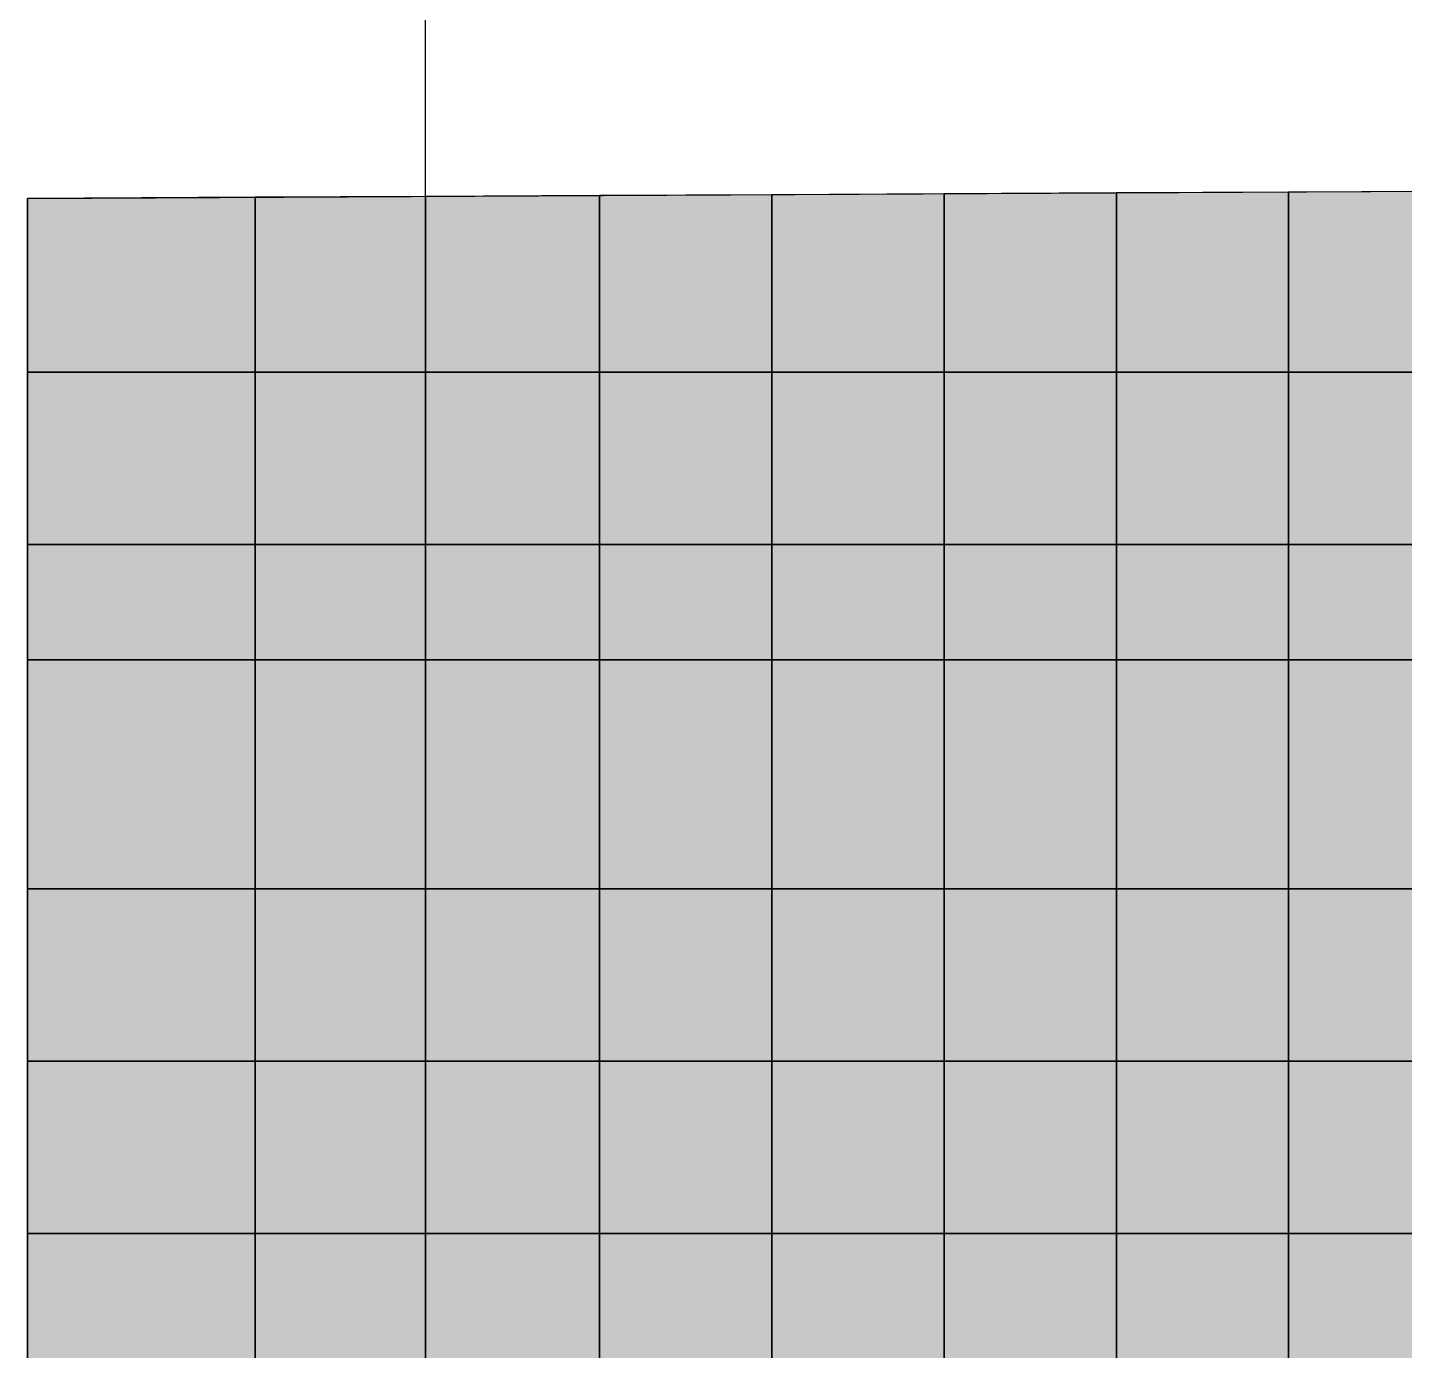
# Model space of a CAD drawing. Header units: inches. Extents: x -100 to 147, y -140 to 41.
# Drawn here: x 0.99 to 8.98, y -2.68 to 5 of the extents above; entities that cross this region are included whole.
import ezdxf

# ---------------------------------------------------------------- set-up
doc = ezdxf.new("R2010")
doc.units = ezdxf.units.IN
doc.header["$MEASUREMENT"] = 0
for name, color, linetype in [('Contour 1-01', 7, 'Continuous'), ('Contour 1-02', 7, 'Continuous'), ('Contour 1-03', 7, 'Continuous'), ('Contour 1-04', 7, 'Continuous'), ('Contour 1-05', 7, 'Continuous'), ('Contour 1-06', 7, 'Continuous'), ('Contour 1-09', 7, 'Continuous'), ('Contour 1-10', 7, 'Continuous'), ('Mesh-joint-vd-s2', 7, 'Continuous'), ('Mesh-MPC', 7, 'Continuous'), ('Mesh-クレーン脚', 7, 'Continuous'), ('Mesh-クレーン脚ばね', 7, 'Continuous'), ('Mesh-セル中詰(気中)', 7, 'Continuous'), ('Mesh-セル中詰(水中)', 7, 'Continuous'), ('Mesh-杭ばね_海側クレーン基礎杭', 7, 'Continuous'), ('Mesh-梁①(両端)', 7, 'Continuous'), ('Mesh-梁③(円周)', 7, 'Continuous'), ('Mesh-海側クレーン基礎上部工', 7, 'Continuous'), ('Mesh-海側クレーン基礎杭(水位上)', 7, 'Continuous'), ('Mesh-海側クレーン基礎杭(水位下)', 7, 'Continuous'), ('Undeformed Mesh-セル中詰(気中)', 7, 'Continuous'), ('Undeformed Mesh-セル中詰(水中)', 7, 'Continuous')]:
    doc.layers.add(name, color=color, linetype=linetype)

msp = doc.modelspace()

# ---------------------------------------------------------------- linework, layer by layer
at = {"color": 7, "true_color": 0xffffff, "transparency": 33554687}
for p, q in [((3.3, 4.02), (3.3, 19.87)), ((0.99, 4.00845), (12.25, 4.065055)), ((0.99, 3), (0.99, 4.00845)), ((3.3, 3), (3.3, 4.020004)), ((3.3, 4.020004), (3.3, 4.02)), ((3.3, 4.020004), (3.3, 4.02)), ((3.3, 4.020004), (3.3, 4.020004)), ((0.99, 3), (12.25, 3)), ((0.99, 2), (0.99, 3)), ((0.99, 3), (0.99, 3)), ((3.3, 2), (3.3, 3)), ((3.3, 3), (3.3, 3)), ((0.99, 2), (12.25, 2)), ((0.99, 1.33), (0.99, 2)), ((0.99, 2), (0.99, 2)), ((3.3, 2), (3.3, 1.33)), ((3.3, 2), (3.3, 2)), ((0.99, 1.33), (12.25, 1.33)), ((0.99, 0), (0.99, 1.33)), ((0.99, 1.33), (0.99, 1.33)), ((3.3, 1.33), (3.3, 0)), ((3.3, 1.33), (3.3, 1.33)), ((0.99, 0), (12.25, 0)), ((0.99, -1), (0.99, 0)), ((0.99, 0), (0.99, 0)), ((3.3, 0), (3.3, -1)), ((3.3, 0), (3.3, 0)), ((0.99, -1), (12.25, -1)), ((0.99, -2), (0.99, -1)), ((0.99, -1), (0.99, -1)), ((3.3, -1), (3.3, -2)), ((3.3, -1), (3.3, -1)), ((0.99, -2), (12.25, -2)), ((0.99, -3), (0.99, -2)), ((0.99, -2), (0.99, -2)), ((3.3, -2), (3.3, -3)), ((3.3, -2), (3.3, -2))]:
    msp.add_line(p, q, dxfattribs=at)
for points in [[(2.311025, 4.015055), (0.99, 4.00845), (0.99, 3)], [(2.311025, 4.015055), (0.99, 3), (2.311025, 3)], [(3.3, 4.020004), (2.311025, 4.015055), (2.311025, 3)], [(3.3, 4.020004), (2.311025, 3), (3.3, 3)], [(4.311025, 4.025055), (3.3, 4.020004), (3.3, 3)], [(4.311025, 4.025055), (3.3, 3), (4.311025, 3)], [(5.311025, 4.030055), (4.311025, 4.025055), (4.311025, 3)], [(5.311025, 4.030055), (4.311025, 3), (5.311025, 3)], [(6.311025, 4.035055), (5.311025, 4.030055), (5.311025, 3)], [(6.311025, 4.035055), (5.311025, 3), (6.311025, 3)], [(7.311025, 4.040055), (6.311025, 4.035055), (6.311025, 3)], [(7.311025, 4.040055), (6.311025, 3), (7.311025, 3)], [(8.311025, 4.045055), (7.311025, 4.040055), (7.311025, 3)], [(8.311025, 4.045055), (7.311025, 3), (8.311025, 3)], [(9.311025, 4.050055), (8.311025, 4.045055), (8.311025, 3)], [(9.311025, 4.050055), (8.311025, 3), (9.311025, 3)], [(0.99, 2), (2.311025, 2), (2.311025, 3)], [(0.99, 2), (2.311025, 3), (0.99, 3)], [(3.3, 2), (3.3, 3), (2.311025, 3)], [(3.3, 2), (2.311025, 3), (2.311025, 2)], [(3.3, 2), (4.311025, 2), (4.311025, 3)], [(3.3, 2), (4.311025, 3), (3.3, 3)], [(4.311025, 2), (5.311025, 2), (5.311025, 3)], [(4.311025, 2), (5.311025, 3), (4.311025, 3)], [(5.311025, 2), (6.311025, 2), (6.311025, 3)], [(5.311025, 2), (6.311025, 3), (5.311025, 3)], [(6.311025, 2), (7.311025, 2), (7.311025, 3)], [(6.311025, 2), (7.311025, 3), (6.311025, 3)], [(7.311025, 2), (8.311025, 2), (8.311025, 3)], [(7.311025, 2), (8.311025, 3), (7.311025, 3)], [(8.311025, 2), (9.311025, 2), (9.311025, 3)], [(8.311025, 2), (9.311025, 3), (8.311025, 3)], [(0.99, 1.33), (2.311025, 1.33), (2.311025, 2)], [(0.99, 1.33), (2.311025, 2), (0.99, 2)], [(3.3, 1.33), (3.3, 2), (2.311025, 2)], [(3.3, 1.33), (2.311025, 2), (2.311025, 1.33)], [(3.3, 2), (3.3, 1.33), (4.311025, 1.33)], [(3.3, 2), (4.311025, 1.33), (4.311025, 2)], [(4.311025, 1.33), (5.311025, 1.33), (5.311025, 2)], [(4.311025, 1.33), (5.311025, 2), (4.311025, 2)], [(5.311025, 1.33), (6.311025, 1.33), (6.311025, 2)], [(5.311025, 1.33), (6.311025, 2), (5.311025, 2)], [(6.311025, 1.33), (7.311025, 1.33), (7.311025, 2)], [(6.311025, 1.33), (7.311025, 2), (6.311025, 2)], [(7.311025, 1.33), (8.311025, 1.33), (8.311025, 2)], [(7.311025, 1.33), (8.311025, 2), (7.311025, 2)], [(8.311025, 1.33), (9.311025, 1.33), (9.311025, 2)], [(8.311025, 1.33), (9.311025, 2), (8.311025, 2)], [(2.311025, 1.33), (0.99, 1.33), (0.99, 0)], [(2.311025, 1.33), (0.99, 0), (2.311025, 0)], [(3.3, 0), (3.3, 1.33), (2.311025, 1.33)], [(3.3, 0), (2.311025, 1.33), (2.311025, 0)], [(3.3, 1.33), (3.3, 0), (4.311025, 0)], [(3.3, 1.33), (4.311025, 0), (4.311025, 1.33)], [(5.311025, 1.33), (4.311025, 1.33), (4.311025, 0)], [(5.311025, 1.33), (4.311025, 0), (5.311025, 0)], [(6.311025, 1.33), (5.311025, 1.33), (5.311025, 0)], [(6.311025, 1.33), (5.311025, 0), (6.311025, 0)], [(7.311025, 1.33), (6.311025, 1.33), (6.311025, 0)], [(7.311025, 1.33), (6.311025, 0), (7.311025, 0)], [(8.311025, 1.33), (7.311025, 1.33), (7.311025, 0)], [(8.311025, 1.33), (7.311025, 0), (8.311025, 0)], [(9.311025, 1.33), (8.311025, 1.33), (8.311025, 0)], [(9.311025, 1.33), (8.311025, 0), (9.311025, 0)], [(0.99, 0), (0.99, -1), (2.311025, -1)], [(0.99, 0), (2.311025, -1), (2.311025, 0)], [(3.3, -1), (3.3, 0), (2.311025, 0)], [(3.3, -1), (2.311025, 0), (2.311025, -1)], [(3.3, 0), (3.3, -1), (4.311025, -1)], [(3.3, 0), (4.311025, -1), (4.311025, 0)], [(4.311025, 0), (4.311025, -1), (5.311025, -1)], [(4.311025, 0), (5.311025, -1), (5.311025, 0)], [(5.311025, 0), (5.311025, -1), (6.311025, -1)], [(5.311025, 0), (6.311025, -1), (6.311025, 0)], [(6.311025, 0), (6.311025, -1), (7.311025, -1)], [(6.311025, 0), (7.311025, -1), (7.311025, 0)], [(7.311025, 0), (7.311025, -1), (8.311025, -1)], [(7.311025, 0), (8.311025, -1), (8.311025, 0)], [(8.311025, 0), (8.311025, -1), (9.311025, -1)], [(8.311025, 0), (9.311025, -1), (9.311025, 0)], [(2.311025, -1), (0.99, -1), (0.99, -2)], [(2.311025, -1), (0.99, -2), (2.311025, -2)], [(3.3, -2), (3.3, -1), (2.311025, -1)], [(3.3, -2), (2.311025, -1), (2.311025, -2)], [(3.3, -1), (3.3, -2), (4.311025, -2)], [(3.3, -1), (4.311025, -2), (4.311025, -1)], [(4.311025, -1), (4.311025, -2), (5.311025, -2)], [(4.311025, -1), (5.311025, -2), (5.311025, -1)], [(5.311025, -1), (5.311025, -2), (6.311025, -2)], [(5.311025, -1), (6.311025, -2), (6.311025, -1)], [(6.311025, -1), (6.311025, -2), (7.311025, -2)], [(6.311025, -1), (7.311025, -2), (7.311025, -1)], [(8.311025, -1), (7.311025, -1), (7.311025, -2)], [(8.311025, -1), (7.311025, -2), (8.311025, -2)], [(8.311025, -1), (8.311025, -2), (9.311025, -2)], [(8.311025, -1), (9.311025, -2), (9.311025, -1)], [(2.311025, -2), (0.99, -2), (0.99, -3)], [(2.311025, -2), (0.99, -3), (2.311025, -3)], [(3.3, -3), (3.3, -2), (2.311025, -2)], [(3.3, -3), (2.311025, -2), (2.311025, -3)], [(3.3, -2), (3.3, -3), (4.311025, -3)], [(3.3, -2), (4.311025, -3), (4.311025, -2)], [(5.311025, -2), (4.311025, -2), (4.311025, -3)], [(5.311025, -2), (4.311025, -3), (5.311025, -3)], [(5.311025, -2), (5.311025, -3), (6.311025, -3)], [(5.311025, -2), (6.311025, -3), (6.311025, -2)], [(6.311025, -2), (6.311025, -3), (7.311025, -3)], [(6.311025, -2), (7.311025, -3), (7.311025, -2)], [(8.311025, -2), (7.311025, -2), (7.311025, -3)], [(8.311025, -2), (7.311025, -3), (8.311025, -3)], [(9.311025, -2), (8.311025, -2), (8.311025, -3)], [(9.311025, -2), (8.311025, -3), (9.311025, -3)]]:
    msp.add_solid(points, dxfattribs=at)
at = {"layer": 'Contour 1-01', "color": 5, "true_color": 0x0000ff}
for points in [[(5.311025, 1.33), (4.311025, 1.33), (4.311025, 0)], [(5.311025, 1.33), (4.311025, 0), (5.311025, 0)], [(6.311025, 1.33), (5.311025, 1.33), (5.311025, 0)], [(6.311025, 1.33), (5.311025, 0), (6.311025, 0)], [(7.311025, 1.33), (6.311025, 1.33), (6.311025, 0)], [(7.311025, 1.33), (6.311025, 0), (7.311025, 0)], [(8.311025, 1.33), (7.311025, 1.33), (7.311025, 0)], [(8.311025, 1.33), (7.311025, 0), (8.311025, 0)], [(9.311025, 1.33), (8.311025, 1.33), (8.311025, 0)], [(9.311025, 1.33), (8.311025, 0), (9.311025, 0)], [(3.3, 0), (3.3, -1), (4.311025, -1)], [(3.3, 0), (4.311025, -1), (4.311025, 0)], [(4.311025, 0), (4.311025, -1), (5.311025, -1)], [(4.311025, 0), (5.311025, -1), (5.311025, 0)], [(5.311025, 0), (5.311025, -1), (6.311025, -1)], [(5.311025, 0), (6.311025, -1), (6.311025, 0)], [(6.311025, 0), (6.311025, -1), (7.311025, -1)], [(6.311025, 0), (7.311025, -1), (7.311025, 0)], [(7.311025, 0), (7.311025, -1), (8.311025, -1)], [(7.311025, 0), (8.311025, -1), (8.311025, 0)], [(8.311025, 0), (8.311025, -1), (9.311025, -1)], [(8.311025, 0), (9.311025, -1), (9.311025, 0)], [(2.311025, -1), (0.99, -1), (0.99, -2)], [(2.311025, -1), (0.99, -2), (2.311025, -2)], [(3.3, -2), (3.3, -1), (2.311025, -1)], [(3.3, -2), (2.311025, -1), (2.311025, -2)], [(3.3, -1), (3.3, -2), (4.311025, -2)], [(3.3, -1), (4.311025, -2), (4.311025, -1)], [(4.311025, -1), (4.311025, -2), (5.311025, -2)], [(4.311025, -1), (5.311025, -2), (5.311025, -1)], [(5.311025, -1), (5.311025, -2), (6.311025, -2)], [(5.311025, -1), (6.311025, -2), (6.311025, -1)], [(6.311025, -1), (6.311025, -2), (7.311025, -2)], [(6.311025, -1), (7.311025, -2), (7.311025, -1)], [(8.311025, -1), (7.311025, -1), (7.311025, -2)], [(8.311025, -1), (7.311025, -2), (8.311025, -2)], [(8.311025, -1), (8.311025, -2), (9.311025, -2)], [(8.311025, -1), (9.311025, -2), (9.311025, -1)], [(2.311025, -2), (0.99, -2), (0.99, -3)], [(2.311025, -2), (0.99, -3), (2.311025, -3)], [(3.3, -3), (3.3, -2), (2.311025, -2)], [(3.3, -3), (2.311025, -2), (2.311025, -3)], [(3.3, -2), (3.3, -3), (4.311025, -3)], [(3.3, -2), (4.311025, -3), (4.311025, -2)], [(5.311025, -2), (4.311025, -2), (4.311025, -3)], [(5.311025, -2), (4.311025, -3), (5.311025, -3)], [(5.311025, -2), (5.311025, -3), (6.311025, -3)], [(5.311025, -2), (6.311025, -3), (6.311025, -2)], [(6.311025, -2), (6.311025, -3), (7.311025, -3)], [(6.311025, -2), (7.311025, -3), (7.311025, -2)], [(8.311025, -2), (7.311025, -2), (7.311025, -3)], [(8.311025, -2), (7.311025, -3), (8.311025, -3)], [(9.311025, -2), (8.311025, -2), (8.311025, -3)], [(9.311025, -2), (8.311025, -3), (9.311025, -3)]]:
    msp.add_solid(points, dxfattribs=at)
at = {"layer": 'Contour 1-02', "color": 150, "true_color": 0x0071ff}
for points in [[(2.311025, 1.33), (0.99, 1.33), (0.99, 0)], [(2.311025, 1.33), (0.99, 0), (2.311025, 0)], [(3.3, 0), (3.3, 1.33), (2.311025, 1.33)], [(3.3, 0), (2.311025, 1.33), (2.311025, 0)], [(3.3, 1.33), (3.3, 0), (4.311025, 0)], [(3.3, 1.33), (4.311025, 0), (4.311025, 1.33)], [(0.99, 0), (0.99, -1), (2.311025, -1)], [(0.99, 0), (2.311025, -1), (2.311025, 0)], [(3.3, -1), (3.3, 0), (2.311025, 0)], [(3.3, -1), (2.311025, 0), (2.311025, -1)]]:
    msp.add_solid(points, dxfattribs=at)
at = {"layer": 'Contour 1-03', "color": 4, "true_color": 0x00e2ff}
for points in [[(0.99, 1.33), (2.311025, 1.33), (2.311025, 2)], [(0.99, 1.33), (2.311025, 2), (0.99, 2)], [(3.3, 1.33), (3.3, 2), (2.311025, 2)], [(3.3, 1.33), (2.311025, 2), (2.311025, 1.33)], [(8.311025, 1.33), (9.311025, 1.33), (9.311025, 2)], [(8.311025, 1.33), (9.311025, 2), (8.311025, 2)]]:
    msp.add_solid(points, dxfattribs=at)
at = {"layer": 'Contour 1-04', "color": 120, "true_color": 0x00ffaa}
for points in [[(3.3, 2), (3.3, 3), (2.311025, 3)], [(3.3, 2), (2.311025, 3), (2.311025, 2)], [(3.3, 2), (3.3, 1.33), (4.311025, 1.33)], [(3.3, 2), (4.311025, 1.33), (4.311025, 2)], [(4.311025, 1.33), (5.311025, 1.33), (5.311025, 2)], [(4.311025, 1.33), (5.311025, 2), (4.311025, 2)], [(6.311025, 1.33), (7.311025, 1.33), (7.311025, 2)], [(6.311025, 1.33), (7.311025, 2), (6.311025, 2)], [(7.311025, 1.33), (8.311025, 1.33), (8.311025, 2)], [(7.311025, 1.33), (8.311025, 2), (7.311025, 2)]]:
    msp.add_solid(points, dxfattribs=at)
at = {"layer": 'Contour 1-05', "color": 100, "true_color": 0x00ff38}
for points in [[(5.311025, 1.33), (6.311025, 1.33), (6.311025, 2)], [(5.311025, 1.33), (6.311025, 2), (5.311025, 2)]]:
    msp.add_solid(points, dxfattribs=at)
at = {"layer": 'Contour 1-06', "color": 80, "true_color": 0x38ff00}
for points in [[(3.3, 4.020004), (2.311025, 4.015055), (2.311025, 3)], [(3.3, 4.020004), (2.311025, 3), (3.3, 3)]]:
    msp.add_solid(points, dxfattribs=at)
at = {"layer": 'Contour 1-09', "color": 30, "true_color": 0xff7100}
for points in [[(8.311025, 2), (9.311025, 2), (9.311025, 3)], [(8.311025, 2), (9.311025, 3), (8.311025, 3)]]:
    msp.add_solid(points, dxfattribs=at)
at = {"layer": 'Contour 1-10', "color": 1, "true_color": 0xff0000}
for points in [[(2.311025, 4.015055), (0.99, 4.00845), (0.99, 3)], [(2.311025, 4.015055), (0.99, 3), (2.311025, 3)], [(4.311025, 4.025055), (3.3, 4.020004), (3.3, 3)], [(4.311025, 4.025055), (3.3, 3), (4.311025, 3)], [(5.311025, 4.030055), (4.311025, 4.025055), (4.311025, 3)], [(5.311025, 4.030055), (4.311025, 3), (5.311025, 3)], [(6.311025, 4.035055), (5.311025, 4.030055), (5.311025, 3)], [(6.311025, 4.035055), (5.311025, 3), (6.311025, 3)], [(7.311025, 4.040055), (6.311025, 4.035055), (6.311025, 3)], [(7.311025, 4.040055), (6.311025, 3), (7.311025, 3)], [(8.311025, 4.045055), (7.311025, 4.040055), (7.311025, 3)], [(8.311025, 4.045055), (7.311025, 3), (8.311025, 3)], [(9.311025, 4.050055), (8.311025, 4.045055), (8.311025, 3)], [(9.311025, 4.050055), (8.311025, 3), (9.311025, 3)], [(0.99, 2), (2.311025, 2), (2.311025, 3)], [(0.99, 2), (2.311025, 3), (0.99, 3)], [(3.3, 2), (4.311025, 2), (4.311025, 3)], [(3.3, 2), (4.311025, 3), (3.3, 3)], [(4.311025, 2), (5.311025, 2), (5.311025, 3)], [(4.311025, 2), (5.311025, 3), (4.311025, 3)], [(5.311025, 2), (6.311025, 2), (6.311025, 3)], [(5.311025, 2), (6.311025, 3), (5.311025, 3)], [(6.311025, 2), (7.311025, 2), (7.311025, 3)], [(6.311025, 2), (7.311025, 3), (6.311025, 3)], [(7.311025, 2), (8.311025, 2), (8.311025, 3)], [(7.311025, 2), (8.311025, 3), (7.311025, 3)]]:
    msp.add_solid(points, dxfattribs=at)
at = {"layer": 'Mesh-joint-vd-s2', "color": 18, "true_color": 0x000000, "transparency": 33554559}
for p, q in [((0.99, 3), (0.99, 3)), ((0.99, 2), (0.99, 2)), ((0.99, 1.33), (0.99, 1.33)), ((0.99, 0), (0.99, 0)), ((0.99, -1), (0.99, -1)), ((0.99, -2), (0.99, -2))]:
    msp.add_line(p, q, dxfattribs=at)
at = {"layer": 'Mesh-MPC', "color": 18, "true_color": 0x000000, "transparency": 33554559}
msp.add_line((3.3, 4.020004), (3.3, 4.02), dxfattribs=at)
at = {"layer": 'Mesh-クレーン脚', "color": 18, "true_color": 0x000000, "transparency": 33554559}
msp.add_line((3.3, 4.02), (3.3, 19.87), dxfattribs=at)
at = {"layer": 'Mesh-クレーン脚ばね', "color": 18, "true_color": 0x000000, "transparency": 33554559}
msp.add_line((3.3, 4.020004), (3.3, 4.02), dxfattribs=at)
at = {"layer": 'Mesh-セル中詰(気中)', "color": 18, "true_color": 0x000000, "transparency": 33554559}
for p, q in [((2.311025, 4.015055), (0.99, 4.00845)), ((0.99, 4.00845), (0.99, 3)), ((3.3, 4.020004), (2.311025, 4.015055)), ((2.311025, 3), (2.311025, 4.015055)), ((2.311025, 4.015055), (2.311025, 3)), ((4.311025, 4.025055), (3.3, 4.020004)), ((3.3, 3), (3.3, 4.020004)), ((3.3, 4.020004), (3.3, 3)), ((5.311025, 4.030055), (4.311025, 4.025055)), ((4.311025, 3), (4.311025, 4.025055)), ((4.311025, 4.025055), (4.311025, 3)), ((6.311025, 4.035055), (5.311025, 4.030055)), ((5.311025, 3), (5.311025, 4.030055)), ((5.311025, 4.030055), (5.311025, 3)), ((7.311025, 4.040055), (6.311025, 4.035055)), ((6.311025, 3), (6.311025, 4.035055)), ((6.311025, 4.035055), (6.311025, 3)), ((8.311025, 4.045055), (7.311025, 4.040055)), ((7.311025, 3), (7.311025, 4.040055)), ((7.311025, 4.040055), (7.311025, 3)), ((9.311025, 4.050055), (8.311025, 4.045055)), ((8.311025, 3), (8.311025, 4.045055)), ((8.311025, 4.045055), (8.311025, 3)), ((2.311025, 3), (0.99, 3)), ((0.99, 3), (0.99, 2)), ((0.99, 3), (2.311025, 3)), ((2.311025, 2), (2.311025, 3)), ((3.3, 3), (2.311025, 3)), ((2.311025, 3), (2.311025, 2)), ((2.311025, 3), (3.3, 3)), ((3.3, 2), (3.3, 3)), ((4.311025, 3), (3.3, 3)), ((3.3, 3), (3.3, 2)), ((3.3, 3), (4.311025, 3)), ((4.311025, 2), (4.311025, 3)), ((5.311025, 3), (4.311025, 3)), ((4.311025, 3), (4.311025, 2)), ((4.311025, 3), (5.311025, 3)), ((5.311025, 2), (5.311025, 3)), ((6.311025, 3), (5.311025, 3)), ((5.311025, 3), (5.311025, 2)), ((5.311025, 3), (6.311025, 3)), ((6.311025, 2), (6.311025, 3)), ((7.311025, 3), (6.311025, 3)), ((6.311025, 3), (6.311025, 2)), ((6.311025, 3), (7.311025, 3)), ((7.311025, 2), (7.311025, 3)), ((8.311025, 3), (7.311025, 3)), ((7.311025, 3), (7.311025, 2)), ((7.311025, 3), (8.311025, 3)), ((8.311025, 2), (8.311025, 3)), ((9.311025, 3), (8.311025, 3)), ((8.311025, 3), (8.311025, 2)), ((8.311025, 3), (9.311025, 3)), ((2.311025, 2), (0.99, 2)), ((0.99, 2), (0.99, 1.33)), ((0.99, 2), (2.311025, 2)), ((2.311025, 1.33), (2.311025, 2)), ((3.3, 2), (2.311025, 2)), ((2.311025, 2), (2.311025, 1.33)), ((2.311025, 2), (3.3, 2)), ((3.3, 1.33), (3.3, 2)), ((3.3, 2), (3.3, 1.33)), ((4.311025, 2), (3.3, 2)), ((3.3, 2), (4.311025, 2)), ((4.311025, 1.33), (4.311025, 2)), ((5.311025, 2), (4.311025, 2)), ((4.311025, 2), (4.311025, 1.33)), ((4.311025, 2), (5.311025, 2)), ((5.311025, 1.33), (5.311025, 2)), ((6.311025, 2), (5.311025, 2)), ((5.311025, 2), (5.311025, 1.33)), ((5.311025, 2), (6.311025, 2)), ((6.311025, 1.33), (6.311025, 2)), ((7.311025, 2), (6.311025, 2)), ((6.311025, 2), (6.311025, 1.33)), ((6.311025, 2), (7.311025, 2)), ((7.311025, 1.33), (7.311025, 2)), ((8.311025, 2), (7.311025, 2)), ((7.311025, 2), (7.311025, 1.33)), ((7.311025, 2), (8.311025, 2)), ((8.311025, 1.33), (8.311025, 2)), ((9.311025, 2), (8.311025, 2)), ((8.311025, 2), (8.311025, 1.33)), ((8.311025, 2), (9.311025, 2)), ((0.99, 1.33), (2.311025, 1.33)), ((2.311025, 1.33), (3.3, 1.33)), ((3.3, 1.33), (4.311025, 1.33)), ((4.311025, 1.33), (5.311025, 1.33)), ((5.311025, 1.33), (6.311025, 1.33)), ((6.311025, 1.33), (7.311025, 1.33)), ((7.311025, 1.33), (8.311025, 1.33)), ((8.311025, 1.33), (9.311025, 1.33))]:
    msp.add_line(p, q, dxfattribs=at)
at = {"layer": 'Mesh-セル中詰(水中)', "color": 18, "true_color": 0x000000, "transparency": 33554559}
for p, q in [((2.311025, 1.33), (0.99, 1.33)), ((0.99, 1.33), (0.99, 0)), ((2.311025, 0), (2.311025, 1.33)), ((3.3, 1.33), (2.311025, 1.33)), ((2.311025, 1.33), (2.311025, 0)), ((3.3, 0), (3.3, 1.33)), ((3.3, 1.33), (3.3, 0)), ((4.311025, 1.33), (3.3, 1.33)), ((4.311025, 0), (4.311025, 1.33)), ((5.311025, 1.33), (4.311025, 1.33)), ((4.311025, 1.33), (4.311025, 0)), ((5.311025, 0), (5.311025, 1.33)), ((6.311025, 1.33), (5.311025, 1.33)), ((5.311025, 1.33), (5.311025, 0)), ((6.311025, 0), (6.311025, 1.33)), ((7.311025, 1.33), (6.311025, 1.33)), ((6.311025, 1.33), (6.311025, 0)), ((7.311025, 0), (7.311025, 1.33)), ((8.311025, 1.33), (7.311025, 1.33)), ((7.311025, 1.33), (7.311025, 0)), ((8.311025, 0), (8.311025, 1.33)), ((9.311025, 1.33), (8.311025, 1.33)), ((8.311025, 1.33), (8.311025, 0)), ((0.99, 0), (0.99, -1)), ((2.311025, 0), (0.99, 0)), ((0.99, 0), (2.311025, 0)), ((2.311025, -1), (2.311025, 0)), ((3.3, 0), (2.311025, 0)), ((2.311025, 0), (2.311025, -1)), ((2.311025, 0), (3.3, 0)), ((3.3, -1), (3.3, 0)), ((3.3, 0), (3.3, -1)), ((4.311025, 0), (3.3, 0)), ((3.3, 0), (4.311025, 0)), ((4.311025, -1), (4.311025, 0)), ((4.311025, 0), (4.311025, -1)), ((5.311025, 0), (4.311025, 0)), ((4.311025, 0), (5.311025, 0)), ((5.311025, -1), (5.311025, 0)), ((5.311025, 0), (5.311025, -1)), ((6.311025, 0), (5.311025, 0)), ((5.311025, 0), (6.311025, 0)), ((6.311025, -1), (6.311025, 0)), ((6.311025, 0), (7.311025, 0)), ((6.311025, 0), (6.311025, -1)), ((7.311025, 0), (6.311025, 0)), ((7.311025, -1), (7.311025, 0)), ((7.311025, 0), (7.311025, -1)), ((8.311025, 0), (7.311025, 0)), ((7.311025, 0), (8.311025, 0)), ((8.311025, -1), (8.311025, 0)), ((8.311025, 0), (8.311025, -1)), ((9.311025, 0), (8.311025, 0)), ((8.311025, 0), (9.311025, 0)), ((2.311025, -1), (0.99, -1)), ((0.99, -1), (0.99, -2)), ((0.99, -1), (2.311025, -1)), ((2.311025, -2), (2.311025, -1)), ((3.3, -1), (2.311025, -1)), ((2.311025, -1), (2.311025, -2)), ((2.311025, -1), (3.3, -1)), ((3.3, -2), (3.3, -1)), ((3.3, -1), (3.3, -2)), ((4.311025, -1), (3.3, -1)), ((3.3, -1), (4.311025, -1)), ((4.311025, -2), (4.311025, -1)), ((4.311025, -1), (4.311025, -2)), ((5.311025, -1), (4.311025, -1)), ((4.311025, -1), (5.311025, -1)), ((5.311025, -2), (5.311025, -1)), ((5.311025, -1), (5.311025, -2)), ((6.311025, -1), (5.311025, -1)), ((5.311025, -1), (6.311025, -1)), ((6.311025, -2), (6.311025, -1)), ((6.311025, -1), (6.311025, -2)), ((7.311025, -1), (6.311025, -1)), ((6.311025, -1), (7.311025, -1)), ((7.311025, -2), (7.311025, -1)), ((8.311025, -1), (7.311025, -1)), ((7.311025, -1), (7.311025, -2)), ((7.311025, -1), (8.311025, -1)), ((8.311025, -2), (8.311025, -1)), ((8.311025, -1), (8.311025, -2)), ((9.311025, -1), (8.311025, -1)), ((8.311025, -1), (9.311025, -1)), ((2.311025, -2), (0.99, -2)), ((0.99, -2), (0.99, -3)), ((0.99, -2), (2.311025, -2)), ((2.311025, -3), (2.311025, -2)), ((3.3, -2), (2.311025, -2)), ((2.311025, -2), (2.311025, -3)), ((2.311025, -2), (3.3, -2)), ((3.3, -3), (3.3, -2)), ((3.3, -2), (3.3, -3)), ((4.311025, -2), (3.3, -2)), ((3.3, -2), (4.311025, -2)), ((4.311025, -3), (4.311025, -2)), ((5.311025, -2), (4.311025, -2)), ((4.311025, -2), (4.311025, -3)), ((4.311025, -2), (5.311025, -2)), ((5.311025, -3), (5.311025, -2)), ((5.311025, -2), (5.311025, -3)), ((6.311025, -2), (5.311025, -2)), ((5.311025, -2), (6.311025, -2)), ((6.311025, -3), (6.311025, -2)), ((6.311025, -2), (6.311025, -3)), ((7.311025, -2), (6.311025, -2)), ((6.311025, -2), (7.311025, -2)), ((7.311025, -3), (7.311025, -2)), ((8.311025, -2), (7.311025, -2)), ((7.311025, -2), (7.311025, -3)), ((7.311025, -2), (8.311025, -2)), ((8.311025, -3), (8.311025, -2)), ((9.311025, -2), (8.311025, -2)), ((8.311025, -2), (8.311025, -3)), ((8.311025, -2), (9.311025, -2))]:
    msp.add_line(p, q, dxfattribs=at)
at = {"layer": 'Mesh-杭ばね_海側クレーン基礎杭', "color": 18, "true_color": 0x000000, "transparency": 33554559}
for p, q in [((3.3, 4.020004), (3.3, 4.020004)), ((3.3, 3), (3.3, 3)), ((3.3, 2), (3.3, 2)), ((3.3, 1.33), (3.3, 1.33)), ((3.3, 0), (3.3, 0)), ((3.3, -1), (3.3, -1)), ((3.3, -2), (3.3, -2))]:
    msp.add_line(p, q, dxfattribs=at)
at = {"layer": 'Mesh-梁①(両端)', "color": 18, "true_color": 0x000000, "transparency": 33554559}
for p, q in [((0.99, 3), (0.99, 4.00845)), ((0.99, 2), (0.99, 3)), ((0.99, 1.33), (0.99, 2)), ((0.99, 0), (0.99, 1.33)), ((0.99, -1), (0.99, 0)), ((0.99, -2), (0.99, -1)), ((0.99, -3), (0.99, -2))]:
    msp.add_line(p, q, dxfattribs=at)
at = {"layer": 'Mesh-梁③(円周)', "color": 18, "true_color": 0x000000, "transparency": 33554559}
for p, q in [((0.99, 4.00845), (12.25, 4.065055)), ((0.99, 3), (12.25, 3)), ((0.99, 2), (12.25, 2)), ((0.99, 1.33), (12.25, 1.33)), ((0.99, 0), (12.25, 0)), ((0.99, -1), (12.25, -1)), ((0.99, -2), (12.25, -2))]:
    msp.add_line(p, q, dxfattribs=at)
at = {"layer": 'Mesh-海側クレーン基礎上部工', "color": 18, "true_color": 0x000000, "transparency": 33554559}
for p, q in [((3.3, 3), (3.3, 4.020004)), ((3.3, 2), (3.3, 3))]:
    msp.add_line(p, q, dxfattribs=at)
at = {"layer": 'Mesh-海側クレーン基礎杭(水位上)', "color": 18, "true_color": 0x000000, "transparency": 33554559}
for p, q in [((3.3, 1.33), (3.3, 0)), ((3.3, 0), (3.3, -1)), ((3.3, -1), (3.3, -2)), ((3.3, -2), (3.3, -3))]:
    msp.add_line(p, q, dxfattribs=at)
at = {"layer": 'Mesh-海側クレーン基礎杭(水位下)', "color": 18, "true_color": 0x000000, "transparency": 33554559}
msp.add_line((3.3, 2), (3.3, 1.33), dxfattribs=at)
at = {"layer": 'Undeformed Mesh-セル中詰(気中)', "color": 8, "true_color": 0x808080, "transparency": 33554687}
for p, q in [((2.311025, 4.015055), (0.99, 4.00845)), ((0.99, 4.00845), (0.99, 3)), ((3.3, 4.020004), (2.311025, 4.015055)), ((2.311025, 3), (2.311025, 4.015055)), ((2.311025, 4.015055), (2.311025, 3)), ((4.311025, 4.025055), (3.3, 4.020004)), ((3.3, 3), (3.3, 4.020004)), ((3.3, 4.020004), (3.3, 3)), ((5.311025, 4.030055), (4.311025, 4.025055)), ((4.311025, 3), (4.311025, 4.025055)), ((4.311025, 4.025055), (4.311025, 3)), ((6.311025, 4.035055), (5.311025, 4.030055)), ((5.311025, 3), (5.311025, 4.030055)), ((5.311025, 4.030055), (5.311025, 3)), ((7.311025, 4.040055), (6.311025, 4.035055)), ((6.311025, 3), (6.311025, 4.035055)), ((6.311025, 4.035055), (6.311025, 3)), ((8.311025, 4.045055), (7.311025, 4.040055)), ((7.311025, 3), (7.311025, 4.040055)), ((7.311025, 4.040055), (7.311025, 3)), ((9.311025, 4.050055), (8.311025, 4.045055)), ((8.311025, 3), (8.311025, 4.045055)), ((8.311025, 4.045055), (8.311025, 3)), ((2.311025, 3), (0.99, 3)), ((0.99, 3), (0.99, 2)), ((0.99, 3), (2.311025, 3)), ((2.311025, 2), (2.311025, 3)), ((3.3, 3), (2.311025, 3)), ((2.311025, 3), (2.311025, 2)), ((2.311025, 3), (3.3, 3)), ((3.3, 2), (3.3, 3)), ((4.311025, 3), (3.3, 3)), ((3.3, 3), (3.3, 2)), ((3.3, 3), (4.311025, 3)), ((4.311025, 2), (4.311025, 3)), ((5.311025, 3), (4.311025, 3)), ((4.311025, 3), (4.311025, 2)), ((4.311025, 3), (5.311025, 3)), ((5.311025, 2), (5.311025, 3)), ((6.311025, 3), (5.311025, 3)), ((5.311025, 3), (5.311025, 2)), ((5.311025, 3), (6.311025, 3)), ((6.311025, 2), (6.311025, 3)), ((7.311025, 3), (6.311025, 3)), ((6.311025, 3), (6.311025, 2)), ((6.311025, 3), (7.311025, 3)), ((7.311025, 2), (7.311025, 3)), ((8.311025, 3), (7.311025, 3)), ((7.311025, 3), (7.311025, 2)), ((7.311025, 3), (8.311025, 3)), ((8.311025, 2), (8.311025, 3)), ((9.311025, 3), (8.311025, 3)), ((8.311025, 3), (8.311025, 2)), ((8.311025, 3), (9.311025, 3)), ((2.311025, 2), (0.99, 2)), ((0.99, 2), (0.99, 1.33)), ((0.99, 2), (2.311025, 2)), ((2.311025, 1.33), (2.311025, 2)), ((3.3, 2), (2.311025, 2)), ((2.311025, 2), (2.311025, 1.33)), ((2.311025, 2), (3.3, 2)), ((3.3, 1.33), (3.3, 2)), ((3.3, 2), (3.3, 1.33)), ((4.311025, 2), (3.3, 2)), ((3.3, 2), (4.311025, 2)), ((4.311025, 1.33), (4.311025, 2)), ((5.311025, 2), (4.311025, 2)), ((4.311025, 2), (4.311025, 1.33)), ((4.311025, 2), (5.311025, 2)), ((5.311025, 1.33), (5.311025, 2)), ((6.311025, 2), (5.311025, 2)), ((5.311025, 2), (5.311025, 1.33)), ((5.311025, 2), (6.311025, 2)), ((6.311025, 1.33), (6.311025, 2)), ((7.311025, 2), (6.311025, 2)), ((6.311025, 2), (6.311025, 1.33)), ((6.311025, 2), (7.311025, 2)), ((7.311025, 1.33), (7.311025, 2)), ((8.311025, 2), (7.311025, 2)), ((7.311025, 2), (7.311025, 1.33)), ((7.311025, 2), (8.311025, 2)), ((8.311025, 1.33), (8.311025, 2)), ((9.311025, 2), (8.311025, 2)), ((8.311025, 2), (8.311025, 1.33)), ((8.311025, 2), (9.311025, 2)), ((0.99, 1.33), (2.311025, 1.33)), ((2.311025, 1.33), (3.3, 1.33)), ((3.3, 1.33), (4.311025, 1.33)), ((4.311025, 1.33), (5.311025, 1.33)), ((5.311025, 1.33), (6.311025, 1.33)), ((6.311025, 1.33), (7.311025, 1.33)), ((7.311025, 1.33), (8.311025, 1.33)), ((8.311025, 1.33), (9.311025, 1.33))]:
    msp.add_line(p, q, dxfattribs=at)
at = {"layer": 'Undeformed Mesh-セル中詰(水中)', "color": 8, "true_color": 0x808080, "transparency": 33554687}
for p, q in [((2.311025, 1.33), (0.99, 1.33)), ((0.99, 1.33), (0.99, 0)), ((2.311025, 0), (2.311025, 1.33)), ((3.3, 1.33), (2.311025, 1.33)), ((2.311025, 1.33), (2.311025, 0)), ((3.3, 0), (3.3, 1.33)), ((3.3, 1.33), (3.3, 0)), ((4.311025, 1.33), (3.3, 1.33)), ((4.311025, 0), (4.311025, 1.33)), ((5.311025, 1.33), (4.311025, 1.33)), ((4.311025, 1.33), (4.311025, 0)), ((5.311025, 0), (5.311025, 1.33)), ((6.311025, 1.33), (5.311025, 1.33)), ((5.311025, 1.33), (5.311025, 0)), ((6.311025, 0), (6.311025, 1.33)), ((7.311025, 1.33), (6.311025, 1.33)), ((6.311025, 1.33), (6.311025, 0)), ((7.311025, 0), (7.311025, 1.33)), ((8.311025, 1.33), (7.311025, 1.33)), ((7.311025, 1.33), (7.311025, 0)), ((8.311025, 0), (8.311025, 1.33)), ((9.311025, 1.33), (8.311025, 1.33)), ((8.311025, 1.33), (8.311025, 0)), ((0.99, 0), (0.99, -1)), ((2.311025, 0), (0.99, 0)), ((0.99, 0), (2.311025, 0)), ((2.311025, -1), (2.311025, 0)), ((3.3, 0), (2.311025, 0)), ((2.311025, 0), (2.311025, -1)), ((2.311025, 0), (3.3, 0)), ((3.3, -1), (3.3, 0)), ((3.3, 0), (3.3, -1)), ((4.311025, 0), (3.3, 0)), ((3.3, 0), (4.311025, 0)), ((4.311025, -1), (4.311025, 0)), ((4.311025, 0), (4.311025, -1)), ((5.311025, 0), (4.311025, 0)), ((4.311025, 0), (5.311025, 0)), ((5.311025, -1), (5.311025, 0)), ((5.311025, 0), (5.311025, -1)), ((6.311025, 0), (5.311025, 0)), ((5.311025, 0), (6.311025, 0)), ((6.311025, -1), (6.311025, 0)), ((6.311025, 0), (7.311025, 0)), ((6.311025, 0), (6.311025, -1)), ((7.311025, 0), (6.311025, 0)), ((7.311025, -1), (7.311025, 0)), ((7.311025, 0), (7.311025, -1)), ((8.311025, 0), (7.311025, 0)), ((7.311025, 0), (8.311025, 0)), ((8.311025, -1), (8.311025, 0)), ((8.311025, 0), (8.311025, -1)), ((9.311025, 0), (8.311025, 0)), ((8.311025, 0), (9.311025, 0)), ((2.311025, -1), (0.99, -1)), ((0.99, -1), (0.99, -2)), ((0.99, -1), (2.311025, -1)), ((2.311025, -2), (2.311025, -1)), ((3.3, -1), (2.311025, -1)), ((2.311025, -1), (2.311025, -2)), ((2.311025, -1), (3.3, -1)), ((3.3, -2), (3.3, -1)), ((3.3, -1), (3.3, -2)), ((4.311025, -1), (3.3, -1)), ((3.3, -1), (4.311025, -1)), ((4.311025, -2), (4.311025, -1)), ((4.311025, -1), (4.311025, -2)), ((5.311025, -1), (4.311025, -1)), ((4.311025, -1), (5.311025, -1)), ((5.311025, -2), (5.311025, -1)), ((5.311025, -1), (5.311025, -2)), ((6.311025, -1), (5.311025, -1)), ((5.311025, -1), (6.311025, -1)), ((6.311025, -2), (6.311025, -1)), ((6.311025, -1), (6.311025, -2)), ((7.311025, -1), (6.311025, -1)), ((6.311025, -1), (7.311025, -1)), ((7.311025, -2), (7.311025, -1)), ((8.311025, -1), (7.311025, -1)), ((7.311025, -1), (7.311025, -2)), ((7.311025, -1), (8.311025, -1)), ((8.311025, -2), (8.311025, -1)), ((8.311025, -1), (8.311025, -2)), ((9.311025, -1), (8.311025, -1)), ((8.311025, -1), (9.311025, -1)), ((2.311025, -2), (0.99, -2)), ((0.99, -2), (0.99, -3)), ((0.99, -2), (2.311025, -2)), ((2.311025, -3), (2.311025, -2)), ((3.3, -2), (2.311025, -2)), ((2.311025, -2), (2.311025, -3)), ((2.311025, -2), (3.3, -2)), ((3.3, -3), (3.3, -2)), ((3.3, -2), (3.3, -3)), ((4.311025, -2), (3.3, -2)), ((3.3, -2), (4.311025, -2)), ((4.311025, -3), (4.311025, -2)), ((5.311025, -2), (4.311025, -2)), ((4.311025, -2), (4.311025, -3)), ((4.311025, -2), (5.311025, -2)), ((5.311025, -3), (5.311025, -2)), ((5.311025, -2), (5.311025, -3)), ((6.311025, -2), (5.311025, -2)), ((5.311025, -2), (6.311025, -2)), ((6.311025, -3), (6.311025, -2)), ((6.311025, -2), (6.311025, -3)), ((7.311025, -2), (6.311025, -2)), ((6.311025, -2), (7.311025, -2)), ((7.311025, -3), (7.311025, -2)), ((8.311025, -2), (7.311025, -2)), ((7.311025, -2), (7.311025, -3)), ((7.311025, -2), (8.311025, -2)), ((8.311025, -3), (8.311025, -2)), ((9.311025, -2), (8.311025, -2)), ((8.311025, -2), (8.311025, -3)), ((8.311025, -2), (9.311025, -2))]:
    msp.add_line(p, q, dxfattribs=at)

doc.saveas('drawing.dxf')
